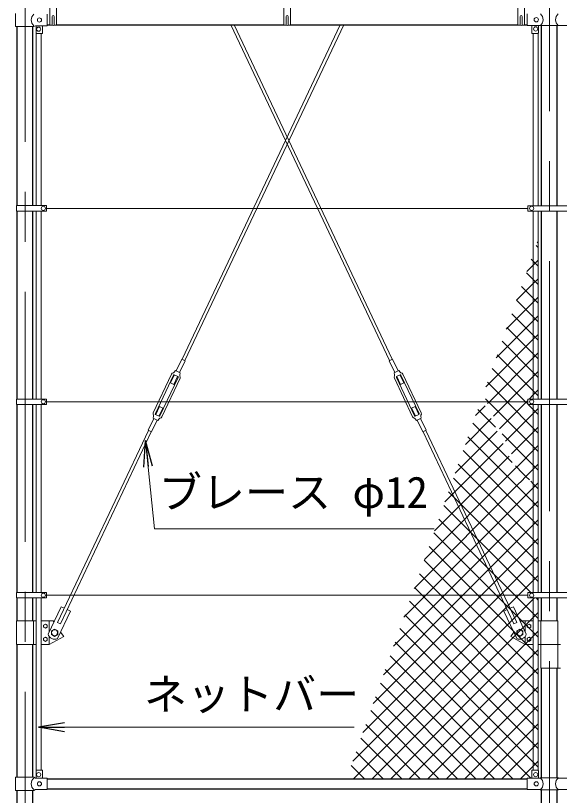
# Model space of a CAD drawing. Units: millimetres, scale not verified. Extents: x -10500 to 10500, y -7425 to 7425.
# Drawn here: x -7780 to -5706, y -3620 to -648 of the extents above; entities that cross this region are included whole.
import ezdxf
from ezdxf.enums import TextEntityAlignment as Align

# ---------------------------------------------------------------- set-up
doc = ezdxf.new("R2010")
doc.units = ezdxf.units.MM
doc.header["$LTSCALE"] = 30
doc.linetypes.add('USER1', pattern=[50.8, 31.75, -6.35, 6.35, -6.35])
for name, color, linetype, lineweight in [('0-1_D-STR1', 1, 'Continuous', 25), ('0-4_D-BMK', 2, 'USER1', 13), ('0-5_D-STR3', 3, 'Continuous', 13), ('0-6_D-STR2', 7, 'Continuous', 13), ('0-B_D-STR-TXT', 7, 'Continuous', 13)]:
    doc.layers.add(name, color=color, linetype=linetype, lineweight=lineweight)
doc.layers.add('0-8_0', color=7, linetype='Continuous')
doc.styles.add('ＭＳ ゴシック', font='')
doc.styles.get('ＭＳ ゴシック').set_extended_font_data('MS Gothic')

# ---------------------------------------------------------------- blocks, each defined once
blk = doc.blocks.new('_Open')
at = {"layer": '0-8_0'}
blk.add_line((-30, 5), (0, 0), dxfattribs=at)
blk.add_lwpolyline([(-30, -5), (0, 0), (-30, 0)], dxfattribs=at)

msp = doc.modelspace()

# ---------------------------------------------------------------- linework, layer by layer
at = {"layer": '0-1_D-STR1'}
for p, q in [((-7658.98, -683.1), (-7648.98, -683.1)), ((-7623.98, -683.1), (-6756.48, -683.1)), ((-6731.48, -683.1), (-5863.98, -683.1)), ((-5838.98, -683.1), (-5828.98, -683.1)), ((-7774.23, -1372.5), (-7774.23, -690)), ((-7713.73, -1372.5), (-7713.73, -690)), ((-5774.23, -1372.7), (-5774.23, -686.6)), ((-5713.73, -1372.7), (-5713.73, -686.6)), ((-7774.23, -2109.5), (-7774.23, -1393.5)), ((-7713.73, -2109.5), (-7713.73, -1393.5)), ((-5774.23, -2109.7), (-5774.23, -1393.3)), ((-5713.73, -2109.7), (-5713.73, -1393.3)), ((-7774.23, -2846.5), (-7774.23, -2130.5)), ((-7713.73, -2846.5), (-7713.73, -2130.5)), ((-5774.23, -2846.7), (-5774.23, -2130.3)), ((-5713.73, -2846.7), (-5713.73, -2130.3)), ((-7774.23, -2955), (-7774.23, -2867.5)), ((-7713.73, -2955), (-7713.73, -2867.5)), ((-5774.23, -2955), (-5774.23, -2867.3)), ((-5713.73, -2955), (-5713.73, -2867.3)), ((-7774.23, -3550.9), (-7774.23, -3045)), ((-7713.73, -3550.9), (-7713.73, -3045)), ((-5774.23, -3553.4), (-5774.23, -3135)), ((-5713.73, -3553.4), (-5713.73, -3135)), ((-7658.98, -3556.9), (-5828.98, -3556.9)), ((-7658.98, -3595), (-5828.98, -3595)), ((-7774.23, -4345), (-7774.23, -3600.9)), ((-7713.73, -4345), (-7713.73, -3600.9)), ((-5713.73, -4345), (-5713.73, -3598.4))]:
    msp.add_line(p, q, dxfattribs=at)
msp.add_lwpolyline([(-5713.73, -4345), (-5774.23, -4345), (-5774.23, -3598.4)], dxfattribs=at)
at = {"layer": '0-4_D-BMK'}
for p, q in [((-7743.98, 4395), (-7743.98, -4395)), ((-5743.98, 2987.7), (-5743.98, -4395))]:
    msp.add_line(p, q, dxfattribs=at)
at = {"layer": '0-5_D-STR3'}
for p, q in [((-7780.08, -690), (-7780.08, -640)), ((-7658.98, -643), (-7658.98, -687)), ((-7639.98, -684.89), (-7639.98, -652)), ((-7632.98, -684.89), (-7632.98, -652)), ((-6747.48, -684.89), (-6747.48, -652)), ((-6740.48, -684.89), (-6740.48, -652)), ((-5854.98, -684.89), (-5854.98, -652)), ((-5847.98, -684.89), (-5847.98, -652)), ((-5828.98, -642.1), (-5828.98, -686.1)), ((-6541.84, -683.1), (-7145.01, -1957.92)), ((-6528.56, -683.1), (-7134.16, -1963.05)), ((-6959.39, -683.1), (-6353.79, -1963.05)), ((-6946.11, -683.1), (-6342.94, -1957.92)), ((-7780.08, -690), (-7710.18, -690)), ((-7704.18, -687), (-7710.18, -690)), ((-7704.18, -687), (-7658.98, -687)), ((-7701.98, -715), (-7701.98, -687)), ((-7676.98, -715), (-7676.98, -687)), ((-5828.98, -686.1), (-5777.78, -686.1)), ((-5810.98, -686.1), (-5810.98, -714.1)), ((-5785.98, -686.1), (-5785.98, -714.1)), ((-5777.78, -686.6), (-5778.78, -686.1)), ((-5777.78, -686.6), (-5710.18, -686.6)), ((-5710.18, -686.6), (-5709.18, -686.1)), ((-5710.18, -686.1), (-5658.98, -686.1)), ((-7701.48, -1372.5), (-7701.48, -716.32)), ((-7699.98, -717), (-7678.98, -717)), ((-7682.48, -1372.5), (-7682.48, -717)), ((-5787.98, -716.1), (-5808.98, -716.1)), ((-5805.48, -1372.7), (-5805.48, -716.1)), ((-5786.48, -1372.7), (-5786.48, -715.42)), ((-7776.78, -1372.5), (-7776.78, -1393.5)), ((-7776.78, -1372.5), (-7661.98, -1372.5)), ((-7776.78, -1393.5), (-7661.98, -1393.5)), ((-7701.48, -2109.5), (-7701.48, -1393.5)), ((-7682.48, -2109.5), (-7682.48, -1393.5)), ((-7661.98, -1372.5), (-7661.98, -1393.5)), ((-5826.48, -1383), (-7661.98, -1383)), ((-5826.48, -1372.7), (-5661.48, -1372.7)), ((-5826.48, -1372.7), (-5826.48, -1393.3)), ((-5826.48, -1393.3), (-5661.48, -1393.3)), ((-5805.48, -2109.7), (-5805.48, -1393.3)), ((-5786.48, -2109.7), (-5786.48, -1393.3)), ((-7146, -1957.45), (-7167.39, -2002.64)), ((-7133.17, -1963.52), (-7146, -1957.45)), ((-6354.78, -1963.52), (-6341.95, -1957.45)), ((-6341.95, -1957.45), (-6320.56, -2002.64)), ((-7133.17, -1963.52), (-7154.55, -2008.72)), ((-6354.78, -1963.52), (-6333.4, -2008.72)), ((-7185.37, -2015.16), (-7254.65, -2161.59)), ((-7177.68, -2018.79), (-7246.97, -2165.23)), ((-7174.66, -2018.01), (-7188.77, -2047.84)), ((-7161.46, -2024.25), (-7175.02, -2017.84)), ((-7170.01, -2001.4), (-7174.86, -2007.74)), ((-7151.93, -2009.96), (-7170.01, -2001.4)), ((-7151.93, -2009.96), (-7153.76, -2017.72)), ((-6336.02, -2009.96), (-6317.94, -2001.4)), ((-6336.02, -2009.96), (-6334.2, -2017.72)), ((-6326.49, -2024.25), (-6312.93, -2017.84)), ((-6317.94, -2001.4), (-6313.09, -2007.74)), ((-6313.29, -2018.01), (-6299.18, -2047.84)), ((-6310.27, -2018.79), (-6240.98, -2165.23)), ((-6302.58, -2015.16), (-6233.3, -2161.59)), ((-7160.51, -2026.92), (-7229.79, -2173.35)), ((-7152.83, -2030.55), (-7222.11, -2176.99)), ((-7175.94, -2053.91), (-7188.77, -2047.84)), ((-7161.82, -2024.08), (-7175.94, -2053.91)), ((-6335.13, -2030.55), (-6265.84, -2176.99)), ((-6327.44, -2026.92), (-6258.16, -2173.35)), ((-6326.13, -2024.08), (-6312.01, -2053.91)), ((-6312.01, -2053.91), (-6299.18, -2047.84)), ((-7776.78, -2109.5), (-7776.78, -2130.5)), ((-7776.78, -2109.5), (-7661.98, -2109.5)), ((-7661.98, -2109.5), (-7661.98, -2130.5)), ((-5826.48, -2109.7), (-5661.48, -2109.7)), ((-5826.48, -2109.7), (-5826.48, -2130.3)), ((-7776.78, -2130.5), (-7661.98, -2130.5)), ((-7701.48, -2846.5), (-7701.48, -2130.5)), ((-7682.48, -2846.5), (-7682.48, -2130.5)), ((-5826.48, -2120), (-7661.98, -2120)), ((-7245.66, -2168.06), (-7231.54, -2138.23)), ((-7218.71, -2144.31), (-7231.54, -2138.23)), ((-6269.25, -2144.31), (-6256.41, -2138.23)), ((-6242.3, -2168.06), (-6256.41, -2138.23)), ((-5826.48, -2130.3), (-5661.48, -2130.3)), ((-5805.48, -2846.7), (-5805.48, -2130.3)), ((-5786.48, -2846.7), (-5786.48, -2130.3)), ((-7232.46, -2174.31), (-7246.02, -2167.89)), ((-7232.82, -2174.14), (-7218.71, -2144.31)), ((-6255.13, -2174.14), (-6269.25, -2144.31)), ((-6255.49, -2174.31), (-6241.94, -2167.89)), ((-7274.31, -2228.63), (-7252.93, -2183.43)), ((-7261.47, -2234.7), (-7240.09, -2189.5)), ((-7237.47, -2190.74), (-7232.62, -2184.41)), ((-6250.48, -2190.74), (-6255.33, -2184.41)), ((-6226.48, -2234.7), (-6247.86, -2189.5)), ((-6213.64, -2228.63), (-6235.03, -2183.43)), ((-7261.47, -2234.7), (-7274.31, -2228.63)), ((-6226.48, -2234.7), (-6213.64, -2228.63)), ((-7273.32, -2229.1), (-7619.74, -2961.28)), ((-7262.47, -2234.23), (-7608.89, -2966.41)), ((-6225.48, -2234.23), (-5879.06, -2966.41)), ((-6214.64, -2229.1), (-5868.21, -2961.28)), ((-7776.78, -2846.5), (-7776.78, -2867.5)), ((-7776.78, -2846.5), (-7661.98, -2846.5)), ((-7661.98, -2846.5), (-7661.98, -2867.5)), ((-5826.48, -2846.7), (-5661.48, -2846.7)), ((-5826.48, -2846.7), (-5826.48, -2867.3)), ((-7776.78, -2867.5), (-7661.98, -2867.5)), ((-7701.48, -3524.58), (-7701.48, -2867.5)), ((-7682.48, -3523.9), (-7682.48, -2867.5)), ((-5826.48, -2857), (-7661.98, -2857)), ((-5826.48, -2867.3), (-5661.48, -2867.3)), ((-5805.48, -3523.9), (-5805.48, -2867.3)), ((-5786.48, -3524.58), (-5786.48, -2867.3)), ((-7655.92, -3005.01), (-7606.74, -2901.05)), ((-7594.08, -2907.04), (-7606.74, -2901.05)), ((-7570.58, -2918.16), (-7583.23, -2912.17)), ((-5917.37, -2918.16), (-5904.72, -2912.17)), ((-5893.87, -2907.04), (-5881.22, -2901.05)), ((-5832.03, -3005.01), (-5881.22, -2901.05)), ((-7619.76, -3022.11), (-7570.58, -2918.16)), ((-5868.19, -3022.11), (-5917.37, -2918.16)), ((-7776.53, -2955), (-7776.53, -3045)), ((-7701.48, -2955), (-7776.53, -2955)), ((-7711.43, -2955), (-7711.43, -3045)), ((-7636.43, -2955), (-7682.48, -2955)), ((-7651.43, -2955), (-7651.43, -2995.51)), ((-7636.43, -2955), (-7633.99, -2958.65)), ((-7608.89, -2966.41), (-7619.74, -2961.28)), ((-5879.06, -2966.41), (-5868.21, -2961.28)), ((-5836.53, -2955), (-5836.53, -2995.51)), ((-5711.43, -2955), (-5786.48, -2955)), ((-5776.53, -2955), (-5776.53, -3045)), ((-5711.43, -2955), (-5711.43, -3045)), ((-7651.43, -3015), (-7651.43, -3045)), ((-5836.53, -3015), (-5836.53, -3045)), ((-7701.48, -3045), (-7776.53, -3045)), ((-7651.43, -3045), (-7682.48, -3045)), ((-5836.53, -3045), (-5805.48, -3045)), ((-5786.48, -3045), (-5711.43, -3045)), ((-5776.53, -3045), (-5776.53, -3135)), ((-5701.48, -3045), (-5776.53, -3045)), ((-5711.43, -3045), (-5711.43, -3135)), ((-5701.48, -3135), (-5776.53, -3135)), ((-7701.98, -3525.9), (-7701.98, -3553.9)), ((-7699.98, -3523.9), (-7678.98, -3523.9)), ((-7676.98, -3525.9), (-7676.98, -3553.9)), ((-5810.98, -3553.9), (-5810.98, -3525.9)), ((-5787.98, -3523.9), (-5808.98, -3523.9)), ((-5785.98, -3553.9), (-5785.98, -3525.9)), ((-7780.08, -3550.9), (-7710.18, -3550.9)), ((-7780.08, -3550.9), (-7780.08, -3600.9)), ((-7704.18, -3553.9), (-7710.18, -3550.9)), ((-7704.18, -3553.9), (-7658.98, -3553.9)), ((-7658.98, -3597.9), (-7658.98, -3553.9)), ((-5828.98, -3553.9), (-5777.78, -3553.9)), ((-5828.98, -3597.9), (-5828.98, -3553.9)), ((-5777.78, -3553.4), (-5778.78, -3553.9)), ((-5777.78, -3553.4), (-5710.18, -3553.4)), ((-5710.18, -3553.4), (-5709.18, -3553.9)), ((-5710.18, -3553.9), (-5658.98, -3553.9)), ((-7780.08, -3600.9), (-7710.18, -3600.9)), ((-7704.18, -3597.9), (-7710.18, -3600.9)), ((-7704.18, -3597.9), (-7658.98, -3597.9)), ((-5828.98, -3597.9), (-5777.78, -3597.9)), ((-5777.78, -3598.4), (-5778.78, -3597.9)), ((-5710.18, -3597.9), (-5658.98, -3597.9))]:
    msp.add_line(p, q, dxfattribs=at)
for points in [[(-7639.98, -684.89), (-7648.98, -684.89), (-7648.98, -595.63)], [(-7632.98, -595.63), (-7623.98, -595.63), (-7623.98, -684.89), (-7632.98, -684.89)], [(-6747.48, -595.63), (-6756.48, -595.63), (-6756.48, -684.89), (-6747.48, -684.89)], [(-6740.48, -684.89), (-6731.48, -684.89), (-6731.48, -595.63)], [(-5854.98, -595.63), (-5863.98, -595.63), (-5863.98, -684.89), (-5854.98, -684.89)], [(-5847.98, -684.89), (-5838.98, -684.89), (-5838.98, -595.63)], [(-7237.47, -2190.74), (-7255.55, -2182.19), (-7253.72, -2174.42)], [(-6250.48, -2190.74), (-6232.4, -2182.19), (-6234.23, -2174.42)], [(-5805.48, -2955), (-5851.53, -2955), (-5853.96, -2958.65)], [(-7608.11, -2997.48), (-7596.43, -3015), (-7651.43, -3045)], [(-5879.84, -2997.48), (-5891.53, -3015), (-5836.53, -3045)], [(-5777.78, -3598.4), (-5710.18, -3598.4), (-5709.18, -3597.9)]]:
    msp.add_lwpolyline(points, dxfattribs=at)
for points in [[(-7666.43, -2966.9), (-7673.44, -2970.95), (-7673.44, -2979.05), (-7666.43, -2983.1), (-7659.41, -2979.05), (-7659.41, -2970.95)], [(-5821.53, -2966.9), (-5814.51, -2970.95), (-5814.51, -2979.05), (-5821.53, -2983.1), (-5828.54, -2979.05), (-5828.54, -2970.95)], [(-7631.43, -2986.14), (-7643.43, -2993.07), (-7643.43, -3006.93), (-7631.43, -3013.86), (-7619.43, -3006.93), (-7619.43, -2993.07)], [(-5856.53, -2986.14), (-5844.53, -2993.07), (-5844.53, -3006.93), (-5856.53, -3013.86), (-5868.53, -3006.93), (-5868.53, -2993.07)], [(-7666.43, -3033.1), (-7673.44, -3029.05), (-7673.44, -3020.95), (-7666.43, -3016.9), (-7659.41, -3020.95), (-7659.41, -3029.05)], [(-5821.53, -3033.1), (-5814.51, -3029.05), (-5814.51, -3020.95), (-5821.53, -3016.9), (-5828.54, -3020.95), (-5828.54, -3029.05)]]:
    msp.add_lwpolyline(points, close=True, dxfattribs=at)
for centre, radius in [((-7688.98, -665), 8), ((-5793.98, -664.1), 8), ((-7691.98, -700), 8), ((-5795.98, -699.1), 8), ((-7673.98, -1383), 8), ((-5811.48, -1383), 8), ((-7673.98, -2120), 8), ((-5811.48, -2120), 8), ((-7673.98, -2857), 8), ((-5811.48, -2857), 8), ((-7666.43, -2975), 7.03), ((-5821.53, -2975), 7.03), ((-7631.43, -3000), 11.5), ((-5856.53, -3000), 11.5), ((-7666.43, -3025), 7.03), ((-5821.53, -3025), 7.03), ((-7691.98, -3540.9), 8), ((-5795.98, -3540.9), 8), ((-7688.98, -3575.9), 8), ((-5793.98, -3575.9), 8)]:
    msp.add_circle(centre, radius, dxfattribs=at)
for centre, radius, start, end in [((-7691.59, -665), 28.8, 130.19176, 229.80824), ((-7636.48, -652), 3.5, 0, 180), ((-6743.98, -652), 3.5, 0, 180), ((-5851.48, -652), 3.5, 0, 180), ((-5796.36, -664.1), 28.8, 310.19176, 49.80824), ((-5691.59, -664.1), 28.8, 130.19176, 229.80824), ((-7636.48, -679.26), 6.62, 238.10921, 301.89079), ((-6743.98, -679.26), 6.62, 238.10921, 301.89079), ((-5851.48, -679.26), 6.62, 238.10921, 301.89079), ((-7699.98, -715), 2, 180, 270), ((-7678.98, -715), 2, 270, 0), ((-5808.98, -714.1), 2, 180, 270), ((-5787.98, -714.1), 2, 270, 0), ((-7175.88, -2019.65), 10.5, 98.56027, 154.67916), ((-7175.88, -2019.65), 2, 64.67916, 154.67916), ((-7178.03, -2005.31), 4, 278.56027, 322.5799), ((-7149.86, -2018.64), 4, 166.77841, 210.79804), ((-7162.32, -2026.06), 10.5, 334.67916, 30.79804), ((-6325.63, -2026.06), 10.5, 149.20196, 205.32084), ((-6338.09, -2018.64), 4, 329.20196, 13.22159), ((-6309.92, -2005.31), 4, 217.4201, 261.43973), ((-6312.08, -2019.65), 2, 25.32084, 115.32084), ((-6312.08, -2019.65), 10.5, 25.32084, 81.43973), ((-7162.32, -2026.06), 2, 334.67916, 64.67916), ((-6325.63, -2026.06), 2, 115.32084, 205.32084), ((-7245.16, -2166.08), 10.5, 154.67916, 210.79804), ((-7245.16, -2166.08), 2, 154.67916, 244.67916), ((-6242.79, -2166.08), 2, 295.32084, 25.32084), ((-6242.79, -2166.08), 10.5, 329.20196, 25.32084), ((-7257.62, -2173.51), 4, 346.77841, 30.79804), ((-7229.44, -2186.84), 4, 98.56027, 142.5799), ((-7231.6, -2172.5), 2, 244.67916, 334.67916), ((-7231.6, -2172.5), 10.5, 278.56027, 334.67916), ((-6256.35, -2172.5), 10.5, 205.32084, 261.43973), ((-6256.35, -2172.5), 2, 205.32084, 295.32084), ((-6258.51, -2186.84), 4, 37.4201, 81.43973), ((-6230.34, -2173.51), 4, 149.20196, 193.22159), ((-7631.43, -3000), 25, 191.54905, 297.80926), ((-5856.53, -3000), 25, 242.19074, 348.45095), ((-7699.98, -3525.9), 2, 90, 180), ((-7678.98, -3525.9), 2, 0, 90), ((-5808.98, -3525.9), 2, 90, 180), ((-5787.98, -3525.9), 2, 0, 90), ((-7691.59, -3575.9), 28.8, 130.19176, 229.80824), ((-5796.36, -3575.9), 28.8, 310.19176, 49.80824), ((-5691.59, -3575.9), 28.8, 130.19176, 229.80824)]:
    msp.add_arc(centre, radius, start, end, dxfattribs=at)
at = {"layer": '0-6_D-STR2'}
for p, q in [((-5790.88, -1513.79), (-5786.48, -1509.39)), ((-5786.48, -1531.92), (-5794.48, -1523.92)), ((-5829.95, -1623.58), (-5805.48, -1599.1)), ((-5805.48, -1583.63), (-5813.04, -1576.07)), ((-5805.48, -1599.1), (-5786.48, -1580.1)), ((-5786.48, -1602.63), (-5805.48, -1583.63)), ((-5805.48, -1654.34), (-5831.6, -1628.22)), ((-5805.48, -1669.82), (-5786.48, -1650.82)), ((-5786.48, -1673.34), (-5805.48, -1654.34)), ((-5869.02, -1733.36), (-5805.48, -1669.82)), ((-5805.48, -1725.05), (-5850.16, -1680.37)), ((-5805.48, -1740.53), (-5786.48, -1721.53)), ((-5908.09, -1843.14), (-5805.48, -1740.53)), ((-5805.48, -1795.77), (-5868.72, -1732.52)), ((-5786.48, -1744.05), (-5805.48, -1725.05)), ((-5947.16, -1952.92), (-5805.48, -1811.24)), ((-5805.48, -1866.48), (-5887.28, -1784.67)), ((-5805.48, -1811.24), (-5786.48, -1792.24)), ((-5786.48, -1814.77), (-5805.48, -1795.77)), ((-5805.48, -1937.19), (-5905.84, -1836.82)), ((-5805.48, -1881.95), (-5786.48, -1862.95)), ((-5786.48, -1885.48), (-5805.48, -1866.48)), ((-5986.23, -2062.7), (-5805.48, -1881.95)), ((-5805.48, -2007.9), (-5924.4, -1888.97)), ((-5972.82, -2120), (-5805.48, -1952.66)), ((-5805.48, -2078.61), (-5942.96, -1941.12)), ((-5805.48, -1952.66), (-5786.48, -1933.66)), ((-5786.48, -1956.19), (-5805.48, -1937.19)), ((-5805.48, -2023.37), (-5786.48, -2004.37)), ((-5786.48, -2026.9), (-5805.48, -2007.9)), ((-5902.11, -2120), (-5805.48, -2023.37)), ((-5786.48, -2097.61), (-5805.48, -2078.61)), ((-6025.3, -2172.48), (-5988.31, -2135.49)), ((-5979.3, -2126.48), (-5972.82, -2120)), ((-5956.59, -2174.48), (-5902.11, -2120)), ((-5949.59, -2217.34), (-6017.2, -2149.73)), ((-6064.37, -2282.26), (-5965.6, -2183.49)), ((-6103.44, -2392.04), (-5942.89, -2231.49)), ((-5805.48, -2502.87), (-6054.32, -2254.03)), ((-6142.51, -2501.82), (-5920.18, -2279.49)), ((-5805.48, -2573.58), (-6072.88, -2306.18)), ((-5805.48, -2644.29), (-6091.44, -2358.33)), ((-5844.62, -2393.02), (-5873.74, -2363.89)), ((-5832.17, -2405.47), (-5844.53, -2393.11)), ((-5819.66, -2417.98), (-5832.16, -2405.47)), ((-5805.48, -2715), (-6110, -2410.48)), ((-5805.48, -2447.63), (-5786.48, -2428.63)), ((-6214.84, -2857), (-5805.48, -2447.63)), ((-5805.48, -2785.71), (-6128.56, -2462.63)), ((-5815.2, -2846.7), (-6147.12, -2514.78)), ((-6144.13, -2857), (-5805.48, -2518.34)), ((-5805.48, -2518.34), (-5786.48, -2499.34)), ((-5786.48, -2521.87), (-5805.48, -2502.87)), ((-5875.61, -2857), (-6165.68, -2566.93)), ((-5805.48, -2589.05), (-5786.48, -2570.05)), ((-5786.48, -2592.58), (-5805.48, -2573.58)), ((-6073.42, -2857), (-5805.48, -2589.05)), ((-5946.32, -2857), (-6184.24, -2619.08)), ((-5805.48, -2659.77), (-5786.48, -2640.77)), ((-5786.48, -2663.29), (-5805.48, -2644.29)), ((-6017.03, -2857), (-6202.8, -2671.23)), ((-6002.71, -2857), (-5805.48, -2659.77)), ((-6087.74, -2857), (-6221.36, -2723.38)), ((-5932, -2857), (-5805.48, -2730.48)), ((-5805.48, -2730.48), (-5786.48, -2711.48)), ((-5786.48, -2734), (-5805.48, -2715)), ((-6158.45, -2857), (-6239.92, -2775.54)), ((-5805.48, -2801.19), (-5786.48, -2782.19)), ((-5786.48, -2804.71), (-5805.48, -2785.71)), ((-5861.29, -2857), (-5805.48, -2801.19)), ((-6229.17, -2857), (-6258.48, -2827.69)), ((-6494.14, -3489.85), (-5861.29, -2857)), ((-6455.07, -3380.07), (-5932, -2857)), ((-6416, -3270.29), (-6002.71, -2857)), ((-6376.93, -3160.51), (-6073.42, -2857)), ((-6337.86, -3050.73), (-6144.13, -2857)), ((-6298.79, -2940.95), (-6214.84, -2857)), ((-5805.48, -3351.4), (-6277.04, -2879.84)), ((-5805.48, -3280.69), (-6229.17, -2857)), ((-5805.48, -3209.98), (-6158.45, -2857)), ((-5805.48, -3139.27), (-6087.74, -2857)), ((-5805.48, -3068.56), (-6017.03, -2857)), ((-5805.48, -2997.85), (-5946.32, -2857)), ((-5805.48, -2927.14), (-5875.61, -2857)), ((-5786.48, -2875.43), (-5794.6, -2867.3)), ((-5805.48, -3422.11), (-6295.6, -2931.99)), ((-5805.48, -2942.61), (-5786.48, -2923.61)), ((-5786.48, -2946.14), (-5805.48, -2927.14)), ((-6419.77, -3556.9), (-5805.48, -2942.61)), ((-5805.48, -3492.82), (-6314.16, -2984.14)), ((-5805.48, -3013.32), (-5786.48, -2994.32)), ((-5786.48, -3016.85), (-5805.48, -2997.85)), ((-6349.06, -3556.9), (-5805.48, -3013.32)), ((-5815.11, -3553.9), (-6332.72, -3036.29)), ((-5882.82, -3556.9), (-6351.28, -3088.44)), ((-6278.35, -3556.9), (-5805.48, -3084.03)), ((-5805.48, -3084.03), (-5786.48, -3065.03)), ((-5786.48, -3087.56), (-5805.48, -3068.56)), ((-5953.53, -3556.9), (-6369.84, -3140.59)), ((-5805.48, -3154.74), (-5786.48, -3135.74)), ((-5786.48, -3158.27), (-5805.48, -3139.27)), ((-6207.64, -3556.9), (-5805.48, -3154.74)), ((-6024.24, -3556.9), (-6388.4, -3192.74)), ((-5805.48, -3225.45), (-5786.48, -3206.45)), ((-6136.93, -3556.9), (-5805.48, -3225.45)), ((-5786.48, -3228.98), (-5805.48, -3209.98)), ((-6094.95, -3556.9), (-6406.96, -3244.89)), ((-6165.66, -3556.9), (-6425.52, -3297.04)), ((-6066.21, -3556.9), (-5805.48, -3296.16)), ((-5805.48, -3296.16), (-5786.48, -3277.16)), ((-5786.48, -3299.69), (-5805.48, -3280.69)), ((-6236.37, -3556.9), (-6444.08, -3349.19)), ((-5805.48, -3366.87), (-5786.48, -3347.87)), ((-5786.48, -3370.4), (-5805.48, -3351.4)), ((-5995.5, -3556.9), (-5805.48, -3366.87)), ((-6307.08, -3556.9), (-6462.64, -3401.34)), ((-5924.79, -3556.9), (-5805.48, -3437.58)), ((-5805.48, -3437.58), (-5786.48, -3418.58)), ((-5786.48, -3441.11), (-5805.48, -3422.11)), ((-6377.79, -3556.9), (-6481.2, -3453.49)), ((-6448.5, -3556.9), (-6499.76, -3505.64)), ((-5805.48, -3508.29), (-5786.48, -3489.29)), ((-5786.48, -3511.82), (-5805.48, -3492.82)), ((-5854.08, -3556.9), (-5805.48, -3508.29))]:
    msp.add_line(p, q, dxfattribs=at)
for points in [[(-5826.48, -2128.32), (-5834.79, -2120), (-5961.52, -1993.28)], [(-5786.48, -2239.03), (-5805.48, -2220.03), (-5905.51, -2120), (-5980.08, -2045.43)], [(-5821.1, -2109.7), (-5805.48, -2094.08), (-5786.48, -2075.08)], [(-5786.48, -2309.74), (-5805.48, -2290.74), (-5976.22, -2120), (-5987.89, -2108.32)], [(-5933.88, -2222.48), (-5831.4, -2120), (-5826.48, -2115.08)], [(-5786.48, -2168.32), (-5805.48, -2149.32), (-5824.49, -2130.3)], [(-5911.17, -2270.48), (-5805.48, -2164.79), (-5786.48, -2145.79)], [(-5886.09, -2351.55), (-5915.48, -2322.15), (-6035.76, -2201.88)], [(-5888.46, -2318.48), (-5877.94, -2307.97), (-5805.48, -2235.5), (-5786.48, -2216.5)], [(-5786.48, -2380.45), (-5805.48, -2361.45), (-5811.93, -2355), (-5924.39, -2242.54)], [(-6220.65, -2721.38), (-5885.27, -2386.01), (-5855.23, -2355.97), (-5805.48, -2306.21), (-5786.48, -2287.21)], [(-6181.58, -2611.6), (-5907.98, -2338.01), (-5897.47, -2327.49)], [(-5853.24, -2424.68), (-5832.52, -2403.97), (-5805.48, -2376.92), (-5786.48, -2357.92)], [(-6259.72, -2831.16), (-5860.48, -2431.93), (-5853.24, -2424.69)], [(-5786.48, -2451.16), (-5805.48, -2432.16), (-5814.51, -2423.13)], [(-6490.48, -3556.9), (-5805.48, -2871.9), (-5800.88, -2867.3)]]:
    msp.add_lwpolyline(points, dxfattribs=at)
at = {"layer": '0-B_D-STR-TXT'}
msp.add_line((-6488.61, -3360.58), (-7690.9, -3360.58), dxfattribs=at)
msp.add_lwpolyline([(-6183.53, -2604.42), (-7250.62, -2604.42), (-7284.15, -2269.47)], dxfattribs=at)

# ---------------------------------------------------------------- block references
at = {"layer": '0-B_D-STR-TXT', "xscale": 3.333333, "yscale": 3.333333}
for p, rotation in [((-7284.35, -2267.48), 95.71621), ((-7692.9, -3360.58), 180)]:
    msp.add_blockref('_Open', p, dxfattribs=dict(at, rotation=rotation))

# ---------------------------------------------------------------- texts
at = {"layer": '0-B_D-STR-TXT', "style": 'ＭＳ ゴシック'}
for s, p in [('ブレース φ12', (-7233.4, -2560.9)), ('ネットバー', (-7290.01, -3330.7))]:
    msp.add_text(s, height=120.3, dxfattribs=at).set_placement(p, align=Align.BOTTOM_LEFT)

doc.saveas('drawing.dxf')
